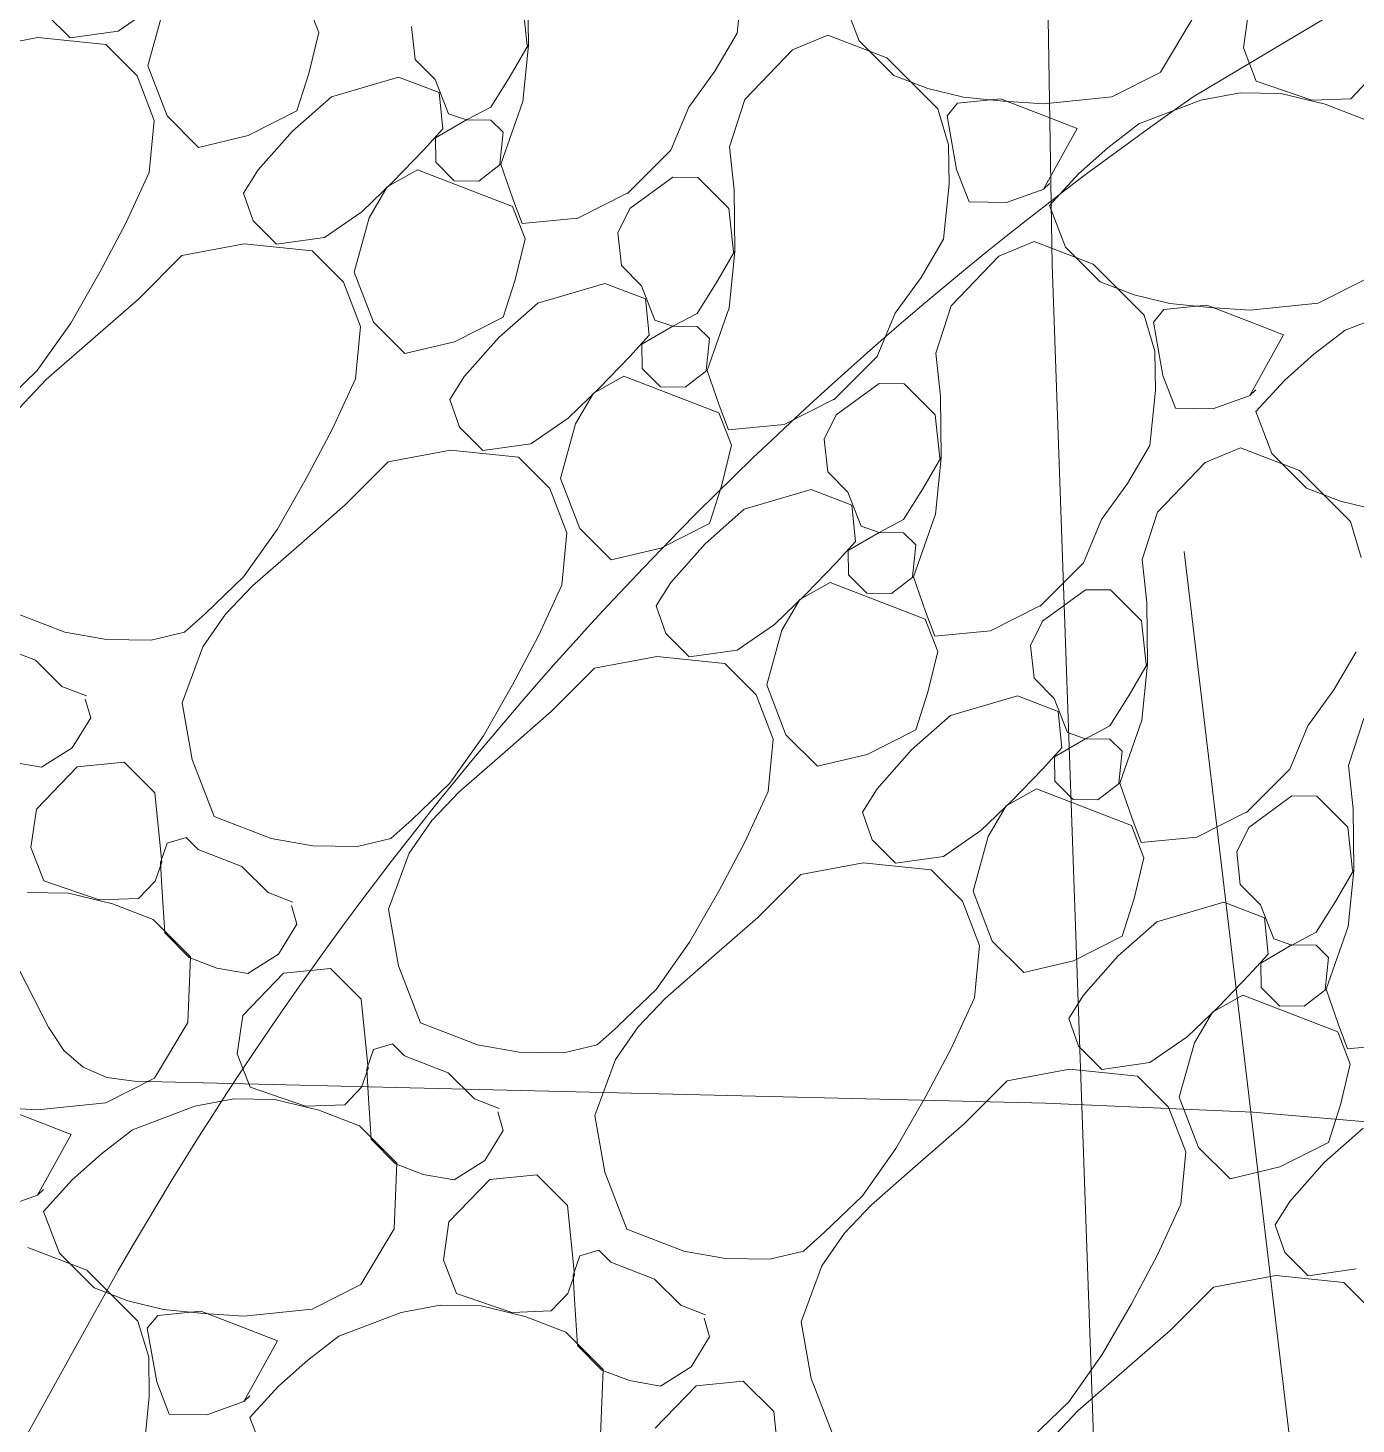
# Model space of a CAD drawing. Header units: feet. Extents: x 47819 to 50150, y 49272 to 50730.
# Drawn here: x 49409.6 to 49416.91, y 50492.41 to 50500.09 of the extents above; entities that cross this region are included whole.
import ezdxf

# ---------------------------------------------------------------- set-up
doc = ezdxf.new("R2010")
doc.units = ezdxf.units.FT
doc.header["$MEASUREMENT"] = 0
doc.linetypes.add('DGN Style 3', pattern=[19.099317, 13.64237, -5.456948])
doc.linetypes.add('R W Line', pattern=[250, 200, -10, 10, -10, 10, -10])
for name, color, linetype, lineweight in [('Level 17', 1, 'Continuous', 0), ('Level 22', 1, 'Continuous', 0), ('Level 30', 1, 'Continuous', 0), ('Level 4', 1, 'Continuous', 0)]:
    doc.layers.add(name, color=color, linetype=linetype, lineweight=lineweight)
doc.linetypes.add('Fence', pattern='A,20,-3,[38,dgnlstyle-lstyle.shx,S=0.024,R=0,X=0,Y=0],-3', length=26)

msp = doc.modelspace()

# ---------------------------------------------------------------- hatches: boundary and pattern name
at = {"layer": 'Level 30', "linetype": 'Continuous', "lineweight": 0}
msp.add_hatch(color=5, dxfattribs=at).paths.add_polyline_path([(49417.7169, 50518.3238, 0.448698), (49406.7542, 50499.248, 0.448688), (49388.7589, 50514.4618), (49392.7279, 50515.5248), (49396.1389, 50515.8598), (49402.0649, 50516.0278), (49403.7429, 50515.8598), (49410.3959, 50516.4758), (49414.6449, 50517.3148)])

# ---------------------------------------------------------------- linework, layer by layer
at = {"layer": 'Level 17', "color": 7, "linetype": 'Fence', "lineweight": 0}
msp.add_line((49415.2379, 50498.7878), (49413.1397, 50625.2145), dxfattribs=at)
at = {"layer": 'Level 17', "color": 7, "linetype": 'Fence', "lineweight": 0, "flags": 128}
for points in [[(49404.3808, 50488.5479), (49415.6099, 50488.2308), (49415.2379, 50498.7878)], [(49415.9627, 50497.208), (49416.9379, 50489.012), (49460.4434, 50490.3432), (49507.3709, 50490.4698), (49561.6432, 50490.702), (49612.2109, 50491.0158), (49664.4279, 50491.1698), (49698.7529, 50491.3828), (49767.5499, 50491.8008), (49817.2989, 50491.9978), (49879.5366, 50492.3665)]]:
    msp.add_lwpolyline(points, dxfattribs=at)
at = {"layer": 'Level 22', "color": 35, "linetype": 'DGN Style 3', "lineweight": 0, "flags": 128}
msp.add_lwpolyline([(49380.1569, 50505.3998), (49380.6035, 50504.0453), (49380.7174, 50503.6282), (49380.7857, 50503.2063), (49380.8084, 50502.7794), (49380.7855, 50502.3477), (49379.9462, 50494.3681), (49379.5739, 50492.8687), (49378.8168, 50491.7901), (49377.6749, 50491.1323), (49376.1482, 50490.8955), (49368.1584, 50490.7726), (49367.8955, 50490.7519), (49367.6421, 50490.6978), (49367.3981, 50490.6105), (49367.1635, 50490.4899), (49366.4128, 50490.0415), (49366.2621, 50489.9363), (49366.1316, 50489.8127), (49366.0214, 50489.6707), (49365.9314, 50489.5104), (49364.3991, 50486.2585), (49364.3364, 50486.0927), (49364.3033, 50485.9237), (49364.2997, 50485.7514), (49364.3256, 50485.5761), (49364.4583, 50484.9979), (49364.4917, 50484.8761), (49364.5351, 50484.7585), (49364.5885, 50484.645), (49364.6518, 50484.5357), (49365.3574, 50483.4276), (49365.5222, 50483.2062), (49365.7139, 50483.0167), (49365.9327, 50482.8592), (49366.1785, 50482.7337), (49368.0704, 50481.935), (49368.4801, 50481.7822), (49368.8982, 50481.666), (49369.3249, 50481.5864), (49369.76, 50481.5435), (49375.5496, 50481.2194), (49376.7898, 50481.1721), (49378.0294, 50481.1694), (49379.2683, 50481.2111), (49380.5064, 50481.2973), (49398.8144, 50482.901), (49399.0408, 50482.931), (49399.2617, 50482.9809), (49399.4772, 50483.0508), (49399.6872, 50483.1405), (49400.3644, 50483.4661), (49400.5079, 50483.5156), (49400.6481, 50483.5247), (49400.785, 50483.4933), (49400.9187, 50483.4214), (49403.1608, 50481.8568), (49403.5744, 50481.6094), (49404.0102, 50481.4291), (49404.468, 50481.3159), (49404.9478, 50481.2698), (49406.5513, 50481.229), (49406.8949, 50481.221), (49407.2385, 50481.2147), (49407.5822, 50481.2099), (49407.9259, 50481.2067), (49411.5349, 50481.1818), (49412.3082, 50481.1761), (49413.0816, 50481.1695), (49413.8549, 50481.162), (49414.6282, 50481.1537), (49419.3723, 50481.1002), (49419.7602, 50481.1256), (49420.1289, 50481.2108), (49420.4784, 50481.3558), (49420.8088, 50481.5606), (49421.9783, 50482.4162), (49422.1452, 50482.5302), (49422.3185, 50482.6326), (49422.498, 50482.7235), (49422.684, 50482.8028), (49423.3017, 50483.0429), (49423.4035, 50483.077), (49423.4441, 50483.0766), (49423.4236, 50483.0415), (49423.3419, 50482.9718), (49422.8797, 50482.6135), (49422.792, 50482.5307), (49422.7271, 50482.4358), (49422.685, 50482.3288), (49422.6655, 50482.2098), (49422.6339, 50481.7172), (49422.641, 50481.627), (49422.6759, 50481.5673), (49422.7387, 50481.5383), (49422.8292, 50481.5398), (49430.7651, 50482.8198), (49431.0015, 50482.8621), (49431.236, 50482.9123), (49431.4687, 50482.9705), (49431.6996, 50483.0367), (49432.4506, 50483.2659), (49432.6095, 50483.3196), (49432.7643, 50483.3826), (49432.915, 50483.455), (49433.0615, 50483.5366), (49438.8674, 50487.0023), (49439.214, 50487.2013), (49439.5668, 50487.3883), (49439.9257, 50487.5632), (49440.2908, 50487.7261), (49441.4933, 50488.2383), (49441.7337, 50488.3027), (49441.9396, 50488.2763), (49442.1109, 50488.1591), (49442.2476, 50487.9511), (49442.8232, 50486.7305), (49442.9652, 50486.5135), (49443.1448, 50486.3855), (49443.3618, 50486.3465), (49443.6164, 50486.3966), (49446.9442, 50487.5491), (49447.3793, 50487.6688), (49447.8182, 50487.7281), (49448.2612, 50487.7269), (49448.7082, 50487.6652), (49450.1747, 50487.3652), (49450.4327, 50487.3452), (49450.5783, 50487.414), (49450.6113, 50487.5716), (49450.5319, 50487.8179), (49449.8496, 50489.2801), (49449.6786, 50489.5575), (49449.4579, 50489.7629), (49449.1875, 50489.8963), (49448.8675, 50489.9579), (49446.0544, 50490.1663), (49445.5975, 50490.2322), (49445.4326, 50490.3408), (49445.5596, 50490.4921), (49445.9785, 50490.6859), (49451.4648, 50492.7757), (49452.5947, 50493.2879), (49453.6333, 50493.9287), (49454.5805, 50494.6981), (49455.4364, 50495.5962), (49461.7787, 50503.1299), (49462.3798, 50504.0962), (49462.4998, 50504.9955), (49462.1387, 50505.8278), (49461.2964, 50506.5931), (49457.7591, 50508.9836), (49457.0782, 50509.5447), (49456.5514, 50510.2038), (49456.1787, 50510.9608), (49455.9602, 50511.8157), (49455.406, 50515.3564), (49455.3693, 50516.0888), (49455.4969, 50516.7685), (49455.7887, 50517.3954), (49456.2447, 50517.9697), (49463.1667, 50525.0171), (49463.4008, 50525.2614), (49463.6285, 50525.5114), (49463.8498, 50525.7669), (49464.0649, 50526.0281), (49464.757, 50526.8905), (49464.8796, 50527.081), (49464.951, 50527.2827), (49464.971, 50527.4958), (49464.9397, 50527.7201), (49464.0661, 50531.2469), (49463.9945, 50531.9392), (49464.1543, 50532.5046), (49464.5453, 50532.9432), (49465.1676, 50533.2548), (49470.2994, 50534.9806), (49471.3466, 50535.4217), (49472.289, 50536.0053), (49473.1265, 50536.7314), (49473.8592, 50537.5999), (49478.8335, 50544.4724), (49479.9497, 50545.895), (49481.1667, 50547.2172), (49482.4844, 50548.439), (49483.9027, 50549.5606), (49496.2914, 50558.5978), (49496.3555, 50558.6451), (49496.4191, 50558.6931), (49496.4822, 50558.7417), (49496.5448, 50558.791), (49496.7673, 50558.9682), (49496.802, 50558.9948), (49496.8376, 50559.02), (49496.8742, 50559.0438), (49496.9117, 50559.0662), (49497.0358, 50559.1372), (49497.0624, 50559.1524), (49497.0891, 50559.1674), (49497.1158, 50559.1823), (49497.1426, 50559.1971), (49511.7177, 50567.2069), (49512.4668, 50567.5638), (49513.2417, 50567.8253), (49514.0426, 50567.9915), (49514.8693, 50568.0623), (49517.6123, 50568.1379), (49518.2, 50568.1548), (49518.7877, 50568.1734), (49519.3754, 50568.1934), (49519.963, 50568.2151), (49537.8549, 50568.8971), (49539.6742, 50569.2287), (49540.9399, 50570.064), (49541.6521, 50571.4029), (49541.8107, 50573.2454), (49541.4247, 50580.0866), (49541.1691, 50581.3801), (49540.5677, 50582.3286), (49539.6206, 50582.9322), (49538.3277, 50583.1908), (49509.4817, 50584.886), (49508.2652, 50584.8047), (49507.2377, 50584.4065), (49506.3992, 50583.6916), (49505.7497, 50582.6598), (49503.9366, 50578.772), (49503.491, 50578.0882), (49502.9311, 50577.7028), (49502.257, 50577.616), (49501.4687, 50577.8276), (49496.1167, 50580.1124), (49494.9684, 50580.4832), (49493.817, 50580.6167), (49492.6626, 50580.5126), (49491.5051, 50580.1712), (49485.0243, 50577.5978), (49485.0003, 50577.5883), (49484.9764, 50577.579), (49484.9524, 50577.5697), (49484.9284, 50577.5604), (49484.8499, 50577.5305), (49484.834, 50577.5229), (49484.8201, 50577.513), (49484.808, 50577.5009), (49484.7979, 50577.4866), (49483.6683, 50575.5681), (49483.4776, 50575.1527), (49483.3897, 50574.7285), (49483.4046, 50574.2955), (49483.5222, 50573.8537), (49487.7705, 50562.6429), (49488.2091, 50560.6743), (49487.8909, 50559.0808), (49486.8157, 50557.8624), (49484.9837, 50557.019), (49477.7629, 50554.8765), (49476.2771, 50554.3221), (49474.9144, 50553.5771), (49473.6749, 50552.6415), (49472.5584, 50551.5153), (49467.1683, 50545.2739), (49466.3234, 50544.2376), (49465.5412, 50543.1585), (49464.8219, 50542.0365), (49464.1655, 50540.8716), (49461.3742, 50535.5737), (49461.3118, 50535.4544), (49461.2501, 50535.3348), (49461.1891, 50535.2148), (49461.1287, 50535.0945), (49460.9327, 50534.7009), (49460.89, 50534.6169), (49460.8462, 50534.5335), (49460.8012, 50534.4508), (49460.7549, 50534.3688), (49454.5106, 50523.481), (49454.2466, 50522.9975), (49454.0036, 50522.5043), (49453.7815, 50522.0014), (49453.5804, 50521.4886), (49452.9574, 50519.7976), (49452.8303, 50519.4334), (49452.7158, 50519.0655), (49452.614, 50518.6939), (49452.5248, 50518.3186), (49450.9236, 50511.0276), (49450.8721, 50510.8018), (49450.8169, 50510.5769), (49450.7581, 50510.353), (49450.6956, 50510.13), (49450.4856, 50509.4029), (49450.4359, 50509.2492), (49450.3769, 50509.0994), (49450.3085, 50508.9537), (49450.2308, 50508.812), (49446.5527, 50502.5739), (49446.4554, 50502.4338), (49446.3404, 50502.3136), (49446.2077, 50502.2132), (49446.0573, 50502.1327), (49445.537, 50501.9023), (49445.4278, 50501.8492), (49445.3232, 50501.7889), (49445.2232, 50501.7212), (49445.1277, 50501.6462), (49444.5181, 50501.1318), (49444.3885, 50501.0204), (49444.2611, 50500.9067), (49444.1357, 50500.7907), (49444.0124, 50500.6724), (49440.6562, 50497.3925), (49439.9237, 50496.7057), (49439.1647, 50496.0511), (49438.379, 50495.4287), (49437.5668, 50494.8384), (49432.9493, 50491.6265), (49432.9218, 50491.6075), (49432.8942, 50491.5888), (49432.8665, 50491.5702), (49432.8386, 50491.5519), (49432.7474, 50491.4922), (49432.7274, 50491.4808), (49432.7064, 50491.472), (49432.6846, 50491.4659), (49432.6618, 50491.4625), (49432.1277, 50491.415), (49432.0134, 50491.4087), (49431.8995, 50491.4104), (49431.7861, 50491.4199), (49431.673, 50491.4373), (49419.7362, 50493.6942), (49418.6097, 50493.8835), (49417.4782, 50494.0266), (49416.3419, 50494.1235), (49415.2007, 50494.174), (49410.1888, 50494.2941), (49410.0374, 50494.3156), (49409.9081, 50494.3724), (49409.801, 50494.4644), (49409.7161, 50494.5916), (49409.475, 50495.0649), (49409.4243, 50495.1668), (49409.3758, 50495.2697), (49409.3295, 50495.3735), (49409.2852, 50495.4783), (49407.6348, 50499.5015), (49407.2445, 50500.3397), (49406.781, 50501.1301), (49406.2443, 50501.8728), (49405.6344, 50502.5677), (49404.1154, 50504.1442)], dxfattribs=at)
at = {"layer": 'Level 30', "color": 1, "linetype": 'Continuous', "lineweight": 0}
for p, q in [((49427.9706, 50506.8443), (49416.0129, 50499.7101)), ((49413.5352, 50500.3645), (49413.5053, 50500.0611)), ((49412.3569, 50499.9932), (49412.3527, 50500.3328)), ((49410.3049, 50500.2126), (49410.0997, 50500.0713)), ((49411.1343, 50500.2412), (49411.203, 50500.0632)), ((49412.3246, 50500.2312), (49412.3492, 50499.9926)), ((49414.1765, 50500.0184), (49414.088, 50500.248)), ((49416.2895, 50499.9801), (49416.3193, 50500.1908)), ((49409.8354, 50500.0339), (49409.7072, 50500.1621)), ((49410.2624, 50499.8805), (49410.346, 50500.1802)), ((49416.0176, 50500.1519), (49415.8339, 50499.8453)), ((49409.3158, 50499.9714), (49409.6586, 50500.0358)), ((49409.6586, 50500.0358), (49410.032, 50499.9972)), ((49410.0997, 50500.0713), (49409.8354, 50500.0339)), ((49411.203, 50500.0632), (49411.1495, 50499.8387)), ((49411.7329, 50499.9162), (49411.7142, 50500.0966)), ((49413.5053, 50500.0611), (49413.3814, 50499.8519)), ((49413.8089, 50499.9684), (49414.0032, 50500.0496)), ((49414.0032, 50500.0496), (49414.3279, 50499.9244)), ((49410.032, 50499.9972), (49410.2038, 50499.8255)), ((49412.3555, 50499.9934), (49412.2566, 50499.8236)), ((49412.3265, 50499.6848), (49412.3569, 50499.9932)), ((49413.5468, 50499.6953), (49413.8089, 50499.9684)), ((49414.3674, 50499.8276), (49414.1765, 50500.0184)), ((49416.3604, 50499.7963), (49416.2895, 50499.9801)), ((49410.3687, 50499.605), (49410.2624, 50499.8805)), ((49411.8443, 50499.8048), (49411.7329, 50499.9162)), ((49414.3279, 50499.9244), (49414.6084, 50499.6439)), ((49410.2038, 50499.8255), (49410.2983, 50499.5806)), ((49411.1495, 50499.8387), (49411.0831, 50499.6326)), ((49411.2736, 50499.7106), (49411.6428, 50499.8188)), ((49411.6428, 50499.8188), (49411.8653, 50499.733)), ((49411.9166, 50499.6172), (49411.8443, 50499.8048)), ((49412.2566, 50499.8236), (49412.1505, 50499.6539)), ((49413.3814, 50499.8519), (49413.2393, 50499.654)), ((49414.5534, 50499.7558), (49414.3674, 50499.8276)), ((49415.8345, 50499.8449), (49415.5664, 50499.7093)), ((49411.8653, 50499.733), (49411.8859, 50499.5334)), ((49414.7492, 50499.7083), (49414.5534, 50499.7558)), ((49416.0557, 50499.6912), (49416.2713, 50499.7317)), ((49416.2713, 50499.7317), (49416.4956, 50499.7289)), ((49416.6654, 50499.6912), (49416.3604, 50499.7963)), ((49416.4956, 50499.7289), (49416.7388, 50499.67)), ((49416.9729, 50499.7954), (49416.8809, 50499.6999)), ((49411.0596, 50499.5215), (49411.2736, 50499.7106)), ((49412.1505, 50499.6539), (49412.0163, 50499.5829)), ((49412.2047, 50499.3397), (49412.3265, 50499.6848)), ((49413.2393, 50499.654), (49413.1397, 50499.4159)), ((49413.4631, 50499.4353), (49413.5468, 50499.6953)), ((49414.6084, 50499.6439), (49414.6674, 50499.4452)), ((49414.6592, 50499.6055), (49414.7172, 50499.6752)), ((49414.7172, 50499.6752), (49414.9536, 50499.6986)), ((49414.9702, 50499.6855), (49414.7492, 50499.7083)), ((49414.9536, 50499.6986), (49415.1919, 50499.6067)), ((49415.1913, 50499.6722), (49414.9702, 50499.6855)), ((49415.5664, 50499.7093), (49415.1913, 50499.6722)), ((49415.7143, 50499.5621), (49416.0557, 50499.6912)), ((49416.8809, 50499.6999), (49416.6654, 50499.6912)), ((49416.7388, 50499.67), (49416.9619, 50499.5839)), ((49410.2983, 50499.5806), (49410.2699, 50499.2933)), ((49410.5416, 50499.4321), (49410.3687, 50499.605)), ((49411.0827, 50499.6328), (49410.8147, 50499.4971)), ((49411.8454, 50499.4843), (49412.0159, 50499.5836)), ((49412.0163, 50499.5829), (49411.9166, 50499.6172)), ((49412.0159, 50499.5836), (49412.1505, 50499.5819)), ((49412.1505, 50499.5819), (49412.2171, 50499.5153)), ((49414.7118, 50499.311), (49414.6592, 50499.6055)), ((49415.1919, 50499.6067), (49415.3756, 50499.5358)), ((49410.8147, 50499.4971), (49410.5416, 50499.4321)), ((49410.8705, 50499.3076), (49411.0596, 50499.5215)), ((49411.8859, 50499.5334), (49411.7795, 50499.4169)), ((49412.2171, 50499.5153), (49412.1998, 50499.3396)), ((49415.3756, 50499.5358), (49415.1905, 50499.2017)), ((49415.5428, 50499.4296), (49415.7143, 50499.5621)), ((49411.7795, 50499.4169), (49411.6129, 50499.244)), ((49411.8471, 50499.3506), (49411.8454, 50499.4843)), ((49413.1397, 50499.4159), (49412.902, 50499.1782)), ((49413.4876, 50499.1979), (49413.4631, 50499.4353)), ((49414.6674, 50499.4452), (49414.6701, 50499.2296)), ((49415.3822, 50499.286), (49415.5428, 50499.4296)), ((49411.9489, 50499.2487), (49411.8471, 50499.3506)), ((49412.2035, 50499.3393), (49412.0835, 50499.247)), ((49412.2703, 50499.1493), (49412.2047, 50499.3397)), ((49410.2699, 50499.2933), (49410.1415, 50499.0146)), ((49410.7898, 50499.1792), (49410.8705, 50499.3076)), ((49411.5797, 50499.2147), (49411.7473, 50499.3076)), ((49411.7473, 50499.3076), (49412.0838, 50499.1779)), ((49412.9146, 50499.0951), (49413.1511, 50499.2685)), ((49413.1511, 50499.2685), (49413.2889, 50499.2668)), ((49413.2889, 50499.2668), (49413.4595, 50499.0963)), ((49414.7809, 50499.1318), (49414.7118, 50499.311)), ((49415.2229, 50499.1131), (49415.3822, 50499.286)), ((49411.6129, 50499.244), (49411.4397, 50499.0778)), ((49411.4809, 50499.0453), (49411.5797, 50499.2147)), ((49412.0835, 50499.247), (49411.9489, 50499.2487)), ((49413.4918, 50498.8583), (49413.4876, 50499.1979)), ((49414.6701, 50499.2296), (49414.6402, 50498.9262)), ((49415.191, 50499.2014), (49414.9865, 50499.1293)), ((49415.1905, 50499.2017), (49415.223, 50499.2331)), ((49410.8421, 50499.0272), (49410.7898, 50499.1792)), ((49412.0838, 50499.1779), (49412.2692, 50499.1063)), ((49412.2692, 50499.1063), (49412.3379, 50498.9283)), ((49412.3231, 50499.0124), (49412.2703, 50499.1493)), ((49412.9, 50499.1802), (49412.6277, 50499.0424)), ((49414.9865, 50499.1293), (49414.7809, 50499.1318)), ((49415.3114, 50498.8835), (49415.2229, 50499.1131)), ((49411.4398, 50499.0777), (49411.2346, 50498.9364)), ((49411.3973, 50498.7456), (49411.4809, 50499.0453)), ((49412.6277, 50499.0424), (49412.3231, 50499.0124)), ((49412.8491, 50498.9617), (49412.9146, 50499.0951)), ((49413.4595, 50499.0963), (49413.4841, 50498.8577)), ((49410.1415, 50499.0146), (49409.9985, 50498.7447)), ((49410.9703, 50498.899), (49410.8421, 50499.0272)), ((49412.8678, 50498.7813), (49412.8491, 50498.9617)), ((49410.4507, 50498.8365), (49410.7935, 50498.9009)), ((49410.7935, 50498.9009), (49411.167, 50498.8623)), ((49411.2346, 50498.9364), (49410.9703, 50498.899)), ((49412.3379, 50498.9283), (49412.2844, 50498.7038)), ((49414.6402, 50498.9262), (49414.5163, 50498.717)), ((49414.9438, 50498.8335), (49415.1381, 50498.9147)), ((49415.1381, 50498.9147), (49415.4628, 50498.7895)), ((49415.5023, 50498.6927), (49415.3114, 50498.8835)), ((49410.2137, 50498.5995), (49410.4507, 50498.8365)), ((49411.167, 50498.8623), (49411.3387, 50498.6906)), ((49413.4904, 50498.8585), (49413.3915, 50498.6887)), ((49413.4614, 50498.5499), (49413.4918, 50498.8583)), ((49414.6818, 50498.5604), (49414.9438, 50498.8335)), ((49409.9985, 50498.7447), (49409.8388, 50498.4647)), ((49411.5036, 50498.4701), (49411.3973, 50498.7456)), ((49412.9792, 50498.6699), (49412.8678, 50498.7813)), ((49415.4628, 50498.7895), (49415.7433, 50498.509)), ((49411.3387, 50498.6906), (49411.4332, 50498.4457)), ((49412.2844, 50498.7038), (49412.218, 50498.4977)), ((49412.4085, 50498.5757), (49412.7777, 50498.6839)), ((49412.7777, 50498.6839), (49413.0002, 50498.5981)), ((49413.0515, 50498.4823), (49412.9792, 50498.6699)), ((49413.3915, 50498.6887), (49413.2854, 50498.519)), ((49414.5163, 50498.717), (49414.3742, 50498.5191)), ((49415.6883, 50498.6209), (49415.5023, 50498.6927)), ((49416.9694, 50498.71), (49416.7013, 50498.5744)), ((49409.9588, 50498.3772), (49410.2137, 50498.5995)), ((49412.1945, 50498.3866), (49412.4085, 50498.5757)), ((49413.0002, 50498.5981), (49413.0208, 50498.3985)), ((49415.8841, 50498.5734), (49415.6883, 50498.6209)), ((49416.1051, 50498.5506), (49415.8841, 50498.5734)), ((49416.7013, 50498.5744), (49416.3262, 50498.5373)), ((49412.2176, 50498.4979), (49411.9496, 50498.3622)), ((49413.2854, 50498.519), (49413.1512, 50498.448)), ((49413.3396, 50498.2048), (49413.4614, 50498.5499)), ((49414.3742, 50498.5191), (49414.2746, 50498.281)), ((49414.598, 50498.3004), (49414.6818, 50498.5604)), ((49415.7433, 50498.509), (49415.8023, 50498.3103)), ((49415.7941, 50498.4706), (49415.8521, 50498.5403)), ((49415.8521, 50498.5403), (49416.0886, 50498.5637)), ((49416.0886, 50498.5637), (49416.3268, 50498.4718)), ((49416.3262, 50498.5373), (49416.1051, 50498.5506)), ((49416.8492, 50498.4272), (49417.1906, 50498.5563)), ((49409.8388, 50498.4647), (49409.6544, 50498.2044)), ((49411.4332, 50498.4457), (49411.4048, 50498.1584)), ((49411.6765, 50498.2972), (49411.5036, 50498.4701)), ((49412.9803, 50498.3493), (49413.1508, 50498.4487)), ((49413.1512, 50498.448), (49413.0515, 50498.4823)), ((49413.1508, 50498.4487), (49413.2854, 50498.447)), ((49413.2854, 50498.447), (49413.352, 50498.3804)), ((49415.8467, 50498.1761), (49415.7941, 50498.4706)), ((49416.3268, 50498.4718), (49416.5105, 50498.4009)), ((49416.6777, 50498.2947), (49416.8492, 50498.4272)), ((49409.7039, 50498.1549), (49409.9588, 50498.3772)), ((49411.9496, 50498.3622), (49411.6765, 50498.2972)), ((49412.0054, 50498.1727), (49412.1945, 50498.3866)), ((49413.0208, 50498.3985), (49412.9144, 50498.282)), ((49412.982, 50498.2157), (49412.9803, 50498.3493)), ((49413.352, 50498.3804), (49413.3347, 50498.2047)), ((49416.5105, 50498.4009), (49416.3254, 50498.0668)), ((49412.9144, 50498.282), (49412.7478, 50498.1091)), ((49414.2746, 50498.281), (49414.0369, 50498.0433)), ((49414.6225, 50498.063), (49414.598, 50498.3004)), ((49415.8023, 50498.3103), (49415.805, 50498.0947)), ((49416.5171, 50498.1511), (49416.6777, 50498.2947)), ((49409.6544, 50498.2044), (49409.4455, 50498.0031)), ((49413.0839, 50498.1138), (49412.982, 50498.2157)), ((49413.3384, 50498.2044), (49413.2185, 50498.1121)), ((49413.4052, 50498.0144), (49413.3396, 50498.2048)), ((49409.5561, 50497.9982), (49409.7039, 50498.1549)), ((49411.4048, 50498.1584), (49411.2764, 50497.8797)), ((49411.9247, 50498.0443), (49412.0054, 50498.1727)), ((49412.7478, 50498.1091), (49412.5746, 50497.9429)), ((49412.7146, 50498.0798), (49412.8823, 50498.1727)), ((49412.8823, 50498.1727), (49413.2187, 50498.043)), ((49413.2185, 50498.1121), (49413.0839, 50498.1138)), ((49414.0495, 50497.9602), (49414.286, 50498.1336)), ((49414.286, 50498.1336), (49414.4238, 50498.1319)), ((49414.4238, 50498.1319), (49414.5944, 50497.9613)), ((49415.9158, 50497.9969), (49415.8467, 50498.1761)), ((49416.3578, 50497.9782), (49416.5171, 50498.1511)), ((49411.977, 50497.8923), (49411.9247, 50498.0443)), ((49412.6158, 50497.9103), (49412.7146, 50498.0798)), ((49413.2187, 50498.043), (49413.4041, 50497.9714)), ((49414.0349, 50498.0453), (49413.7626, 50497.9075)), ((49414.6267, 50497.7234), (49414.6225, 50498.063)), ((49415.805, 50498.0947), (49415.7751, 50497.7913)), ((49416.3259, 50498.0665), (49416.1214, 50497.9944)), ((49416.3254, 50498.0668), (49416.3579, 50498.0982)), ((49413.4041, 50497.9714), (49413.4728, 50497.7934)), ((49413.458, 50497.8775), (49413.4052, 50498.0144)), ((49413.9841, 50497.8268), (49414.0495, 50497.9602)), ((49414.5944, 50497.9613), (49414.6191, 50497.7228)), ((49416.1214, 50497.9944), (49415.9158, 50497.9969)), ((49416.4464, 50497.7486), (49416.3578, 50497.9782)), ((49411.2764, 50497.8797), (49411.1334, 50497.6098)), ((49412.1052, 50497.7641), (49411.977, 50497.8923)), ((49412.5747, 50497.9428), (49412.3695, 50497.8015)), ((49412.5322, 50497.6107), (49412.6158, 50497.9103)), ((49413.7626, 50497.9075), (49413.458, 50497.8775)), ((49412.3695, 50497.8015), (49412.1052, 50497.7641)), ((49414.0027, 50497.6464), (49413.9841, 50497.8268)), ((49411.5856, 50497.7016), (49411.9284, 50497.766)), ((49411.9284, 50497.766), (49412.3019, 50497.7274)), ((49412.3019, 50497.7274), (49412.4736, 50497.5557)), ((49413.4728, 50497.7934), (49413.4193, 50497.5689)), ((49414.6253, 50497.7236), (49414.5264, 50497.5538)), ((49415.7751, 50497.7913), (49415.6512, 50497.5821)), ((49416.0787, 50497.6986), (49416.273, 50497.7798)), ((49416.273, 50497.7798), (49416.5977, 50497.6546)), ((49416.6372, 50497.5578), (49416.4464, 50497.7486)), ((49411.3486, 50497.4646), (49411.5856, 50497.7016)), ((49414.5963, 50497.415), (49414.6267, 50497.7234)), ((49415.8167, 50497.4255), (49416.0787, 50497.6986)), ((49416.5977, 50497.6546), (49416.8782, 50497.3741)), ((49411.1334, 50497.6098), (49410.9737, 50497.3298)), ((49412.6385, 50497.3352), (49412.5322, 50497.6107)), ((49414.1141, 50497.535), (49414.0027, 50497.6464)), ((49415.6512, 50497.5821), (49415.5091, 50497.3842)), ((49412.4736, 50497.5557), (49412.5681, 50497.3108)), ((49413.4193, 50497.5689), (49413.3529, 50497.3628)), ((49413.5434, 50497.4408), (49413.9126, 50497.549)), ((49413.9126, 50497.549), (49414.1351, 50497.4632)), ((49414.1864, 50497.3474), (49414.1141, 50497.535)), ((49414.5264, 50497.5538), (49414.4203, 50497.3841)), ((49416.8232, 50497.486), (49416.6372, 50497.5578)), ((49411.0937, 50497.2423), (49411.3486, 50497.4646)), ((49413.3294, 50497.2517), (49413.5434, 50497.4408)), ((49414.1351, 50497.4632), (49414.1557, 50497.2636)), ((49415.7329, 50497.1655), (49415.8167, 50497.4255)), ((49417.019, 50497.4385), (49416.8232, 50497.486)), ((49413.3525, 50497.3629), (49413.0845, 50497.2273)), ((49414.2861, 50497.3131), (49414.1864, 50497.3474)), ((49414.4203, 50497.3841), (49414.2861, 50497.3131)), ((49414.4745, 50497.0699), (49414.5963, 50497.415)), ((49415.5091, 50497.3842), (49415.4095, 50497.1461)), ((49416.8782, 50497.3741), (49416.9372, 50497.1754)), ((49410.9737, 50497.3298), (49410.7893, 50497.0695)), ((49412.5681, 50497.3108), (49412.5397, 50497.0235)), ((49412.8114, 50497.1623), (49412.6385, 50497.3352)), ((49414.1557, 50497.2636), (49414.0493, 50497.1471)), ((49414.1152, 50497.2144), (49414.2857, 50497.3138)), ((49414.2857, 50497.3138), (49414.4203, 50497.3121)), ((49414.4203, 50497.3121), (49414.4869, 50497.2455)), ((49410.8388, 50497.02), (49411.0937, 50497.2423)), ((49413.0845, 50497.2273), (49412.8114, 50497.1623)), ((49413.1403, 50497.0377), (49413.3294, 50497.2517)), ((49414.1169, 50497.0808), (49414.1152, 50497.2144)), ((49414.4869, 50497.2455), (49414.4696, 50497.0698)), ((49414.0493, 50497.1471), (49413.8827, 50496.9742)), ((49415.4095, 50497.1461), (49415.1718, 50496.9084)), ((49415.7574, 50496.9281), (49415.7329, 50497.1655)), ((49410.7893, 50497.0695), (49410.5804, 50496.8682)), ((49413.0596, 50496.9094), (49413.1403, 50497.0377)), ((49413.8495, 50496.9449), (49414.0172, 50497.0378)), ((49414.0172, 50497.0378), (49414.3536, 50496.9081)), ((49414.2188, 50496.9789), (49414.1169, 50497.0808)), ((49414.4733, 50497.0695), (49414.3534, 50496.9772)), ((49414.5401, 50496.8795), (49414.4745, 50497.0699)), ((49410.691, 50496.8633), (49410.8388, 50497.02)), ((49412.5397, 50497.0235), (49412.4113, 50496.7448)), ((49413.8827, 50496.9742), (49413.7096, 50496.8079)), ((49414.3534, 50496.9772), (49414.2188, 50496.9789)), ((49415.1844, 50496.8253), (49415.4209, 50496.9987)), ((49415.4209, 50496.9987), (49415.5588, 50496.997)), ((49415.5588, 50496.997), (49415.7293, 50496.8264)), ((49409.8063, 50496.7649), (49409.4938, 50496.8854)), ((49413.1119, 50496.7574), (49413.0596, 50496.9094)), ((49413.7507, 50496.7754), (49413.8495, 50496.9449)), ((49414.3536, 50496.9081), (49414.539, 50496.8365)), ((49414.5929, 50496.7426), (49414.5401, 50496.8795)), ((49415.1698, 50496.9104), (49414.8975, 50496.7726)), ((49415.7616, 50496.5885), (49415.7574, 50496.9281)), ((49410.5807, 50496.868), (49410.4642, 50496.7644)), ((49410.5656, 50496.6845), (49410.691, 50496.8633)), ((49413.7096, 50496.8079), (49413.5045, 50496.6666)), ((49414.539, 50496.8365), (49414.6077, 50496.6585)), ((49415.119, 50496.6919), (49415.1844, 50496.8253)), ((49415.7293, 50496.8264), (49415.754, 50496.5879)), ((49410.0364, 50496.7237), (49409.8063, 50496.7649)), ((49410.4642, 50496.7644), (49410.2807, 50496.7207)), ((49412.4113, 50496.7448), (49412.2683, 50496.4749)), ((49413.2401, 50496.6292), (49413.1119, 50496.7574)), ((49413.6672, 50496.4758), (49413.7507, 50496.7754)), ((49414.8975, 50496.7726), (49414.5929, 50496.7426)), ((49409.405, 50496.7034), (49409.6461, 50496.6105)), ((49410.2807, 50496.7207), (49410.0364, 50496.7237)), ((49410.4519, 50496.3759), (49410.5656, 50496.6845)), ((49413.5045, 50496.6666), (49413.2401, 50496.6292)), ((49414.6077, 50496.6585), (49414.5542, 50496.434)), ((49415.1376, 50496.5115), (49415.119, 50496.6919)), ((49416.91, 50496.6564), (49416.7862, 50496.4472)), ((49409.6461, 50496.6105), (49409.7896, 50496.4669)), ((49412.7205, 50496.5667), (49413.0633, 50496.6311)), ((49413.0633, 50496.6311), (49413.4368, 50496.5925)), ((49413.4368, 50496.5925), (49413.6085, 50496.4208)), ((49415.7602, 50496.5887), (49415.6613, 50496.4189)), ((49415.7312, 50496.2801), (49415.7616, 50496.5885)), ((49412.4835, 50496.3297), (49412.7205, 50496.5667)), ((49415.249, 50496.4001), (49415.1376, 50496.5115)), ((49409.7896, 50496.4669), (49409.9264, 50496.4142)), ((49412.2683, 50496.4749), (49412.1086, 50496.1949)), ((49413.6085, 50496.4208), (49413.703, 50496.1759)), ((49413.7734, 50496.2003), (49413.6672, 50496.4758)), ((49414.5542, 50496.434), (49414.4878, 50496.2279)), ((49415.6613, 50496.4189), (49415.5552, 50496.2492)), ((49416.7862, 50496.4472), (49416.644, 50496.2493)), ((49409.9181, 50496.3963), (49409.9487, 50496.2934)), ((49410.5075, 50496.0647), (49410.4519, 50496.3759)), ((49414.6783, 50496.3059), (49415.0475, 50496.4141)), ((49415.0475, 50496.4141), (49415.27, 50496.3283)), ((49415.3213, 50496.2125), (49415.249, 50496.4001)), ((49409.9487, 50496.2934), (49409.8471, 50496.1278)), ((49412.2286, 50496.1074), (49412.4835, 50496.3297)), ((49414.4643, 50496.1168), (49414.6783, 50496.3059)), ((49415.27, 50496.3283), (49415.2906, 50496.1287)), ((49415.6094, 50495.935), (49415.7312, 50496.2801)), ((49416.8678, 50496.0306), (49416.9516, 50496.2906)), ((49412.1086, 50496.1949), (49411.9242, 50495.9346)), ((49413.9463, 50496.0274), (49413.7734, 50496.2003)), ((49414.4875, 50496.228), (49414.2194, 50496.0924)), ((49415.421, 50496.1781), (49415.3213, 50496.2125)), ((49415.5552, 50496.2492), (49415.421, 50496.1781)), ((49416.644, 50496.2493), (49416.5444, 50496.0112)), ((49409.8471, 50496.1278), (49409.6778, 50496.0214)), ((49413.703, 50496.1759), (49413.6746, 50495.8886)), ((49414.2752, 50495.9028), (49414.4643, 50496.1168)), ((49415.2906, 50496.1287), (49415.1842, 50496.0121)), ((49415.2501, 50496.0795), (49415.4206, 50496.1789)), ((49415.4206, 50496.1789), (49415.5552, 50496.1772)), ((49415.5552, 50496.1772), (49415.6218, 50496.1106)), ((49415.6218, 50496.1106), (49415.6045, 50495.9349)), ((49409.6778, 50496.0214), (49409.507, 50496.0519)), ((49409.8737, 50496.0235), (49410.1335, 50496.0492)), ((49410.1335, 50496.0492), (49410.3013, 50495.8814)), ((49410.6287, 50495.7505), (49410.5075, 50496.0647)), ((49411.9737, 50495.8851), (49412.2286, 50496.1074)), ((49414.2194, 50496.0924), (49413.9463, 50496.0274)), ((49415.2518, 50495.9459), (49415.2501, 50496.0795)), ((49409.6499, 50495.7912), (49409.8737, 50496.0235)), ((49415.1842, 50496.0121), (49415.0176, 50495.8393)), ((49416.5444, 50496.0112), (49416.3067, 50495.7735)), ((49416.8923, 50495.7931), (49416.8678, 50496.0306)), ((49410.3013, 50495.8814), (49410.3408, 50495.4988)), ((49411.9242, 50495.9346), (49411.7153, 50495.7333)), ((49411.8259, 50495.7284), (49411.9737, 50495.8851)), ((49413.6746, 50495.8886), (49413.5462, 50495.6099)), ((49414.1945, 50495.7745), (49414.2752, 50495.9028)), ((49414.9844, 50495.81), (49415.1521, 50495.9029)), ((49415.1521, 50495.9029), (49415.4885, 50495.7731)), ((49415.3537, 50495.844), (49415.2518, 50495.9459)), ((49415.6082, 50495.9346), (49415.4883, 50495.8423)), ((49415.675, 50495.7446), (49415.6094, 50495.935)), ((49415.0176, 50495.8393), (49414.8445, 50495.673)), ((49414.8856, 50495.6405), (49414.9844, 50495.81)), ((49415.4883, 50495.8423), (49415.3537, 50495.844)), ((49416.3193, 50495.6904), (49416.5558, 50495.8638)), ((49416.5558, 50495.8638), (49416.6937, 50495.8621)), ((49416.6937, 50495.8621), (49416.8642, 50495.6915)), ((49409.62, 50495.5805), (49409.6499, 50495.7912)), ((49410.9412, 50495.63), (49410.6287, 50495.7505)), ((49411.7156, 50495.7331), (49411.5991, 50495.6295)), ((49411.7005, 50495.5496), (49411.8259, 50495.7284)), ((49414.2468, 50495.6225), (49414.1945, 50495.7745)), ((49415.4885, 50495.7731), (49415.6739, 50495.7016)), ((49415.7278, 50495.6076), (49415.675, 50495.7446)), ((49416.3047, 50495.7755), (49416.0324, 50495.6377)), ((49416.8965, 50495.4536), (49416.8923, 50495.7931)), ((49414.8445, 50495.673), (49414.6394, 50495.5317)), ((49415.6739, 50495.7016), (49415.7426, 50495.5236)), ((49416.2539, 50495.557), (49416.3193, 50495.6904)), ((49416.8642, 50495.6915), (49416.8889, 50495.453)), ((49409.6909, 50495.3967), (49409.62, 50495.5805)), ((49410.3327, 50495.4982), (49410.3702, 50495.6045)), ((49410.3702, 50495.6045), (49410.4736, 50495.6348)), ((49410.4736, 50495.6348), (49410.5399, 50495.5685)), ((49411.1713, 50495.5888), (49410.9412, 50495.63)), ((49411.4156, 50495.5858), (49411.1713, 50495.5888)), ((49411.5991, 50495.6295), (49411.4156, 50495.5858)), ((49413.5462, 50495.6099), (49413.4032, 50495.34)), ((49414.375, 50495.4943), (49414.2468, 50495.6225)), ((49414.8021, 50495.3409), (49414.8856, 50495.6405)), ((49416.0324, 50495.6377), (49415.7278, 50495.6076)), ((49410.3408, 50495.4988), (49410.3029, 50495.396)), ((49410.3407, 50495.3643), (49410.3327, 50495.4982)), ((49410.5399, 50495.5685), (49410.781, 50495.4756)), ((49411.5868, 50495.241), (49411.7005, 50495.5496)), ((49413.8554, 50495.4317), (49414.1982, 50495.4962)), ((49414.1982, 50495.4962), (49414.5717, 50495.4576)), ((49414.6394, 50495.5317), (49414.375, 50495.4943)), ((49415.7426, 50495.5236), (49415.6891, 50495.2991)), ((49416.2725, 50495.3766), (49416.2539, 50495.557)), ((49410.781, 50495.4756), (49410.9245, 50495.332)), ((49413.6185, 50495.1948), (49413.8554, 50495.4317)), ((49414.5717, 50495.4576), (49414.7434, 50495.2859)), ((49416.8952, 50495.4538), (49416.7962, 50495.284)), ((49416.8661, 50495.1452), (49416.8965, 50495.4536)), ((49409.996, 50495.2916), (49409.6909, 50495.3967)), ((49410.3035, 50495.3958), (49410.2115, 50495.3003)), ((49410.356, 50495.1103), (49410.3407, 50495.3643)), ((49416.3839, 50495.2652), (49416.2725, 50495.3766)), ((49409.6019, 50495.3321), (49409.8262, 50495.3293)), ((49409.8262, 50495.3293), (49410.0694, 50495.2703)), ((49410.2115, 50495.3003), (49409.996, 50495.2916)), ((49410.0694, 50495.2703), (49410.2925, 50495.1843)), ((49410.9245, 50495.332), (49411.0613, 50495.2793)), ((49413.4032, 50495.34), (49413.2435, 50495.06)), ((49414.7434, 50495.2859), (49414.8379, 50495.041)), ((49414.9083, 50495.0654), (49414.8021, 50495.3409)), ((49415.6891, 50495.2991), (49415.6227, 50495.093)), ((49415.8132, 50495.171), (49416.1824, 50495.2792)), ((49416.1824, 50495.2792), (49416.4049, 50495.1934)), ((49416.7962, 50495.284), (49416.6902, 50495.1143)), ((49411.053, 50495.2614), (49411.0836, 50495.1585)), ((49411.6424, 50494.9298), (49411.5868, 50495.241)), ((49413.3635, 50494.9725), (49413.6185, 50495.1948)), ((49416.4562, 50495.0776), (49416.3839, 50495.2652)), ((49416.4049, 50495.1934), (49416.4255, 50494.9938)), ((49410.2925, 50495.1843), (49410.4976, 50494.9792)), ((49411.0836, 50495.1585), (49410.982, 50494.9929)), ((49415.5992, 50494.9819), (49415.8132, 50495.171)), ((49416.6902, 50495.1143), (49416.5559, 50495.0432)), ((49416.7444, 50494.8001), (49416.8661, 50495.1452)), ((49410.491, 50494.9753), (49410.356, 50495.1103)), ((49413.2435, 50495.06), (49413.0591, 50494.7997)), ((49414.8379, 50495.041), (49414.8095, 50494.7537)), ((49415.0812, 50494.8925), (49414.9083, 50495.0654)), ((49415.6224, 50495.0931), (49415.3543, 50494.9575)), ((49416.385, 50494.9446), (49416.5555, 50495.044)), ((49416.5559, 50495.0432), (49416.4562, 50495.0776)), ((49416.5555, 50495.044), (49416.6901, 50495.0423)), ((49416.6901, 50495.0423), (49416.7567, 50494.9757)), ((49410.4976, 50494.9792), (49410.4831, 50494.6174)), ((49410.6419, 50494.917), (49410.491, 50494.9753)), ((49410.982, 50494.9929), (49410.8127, 50494.8865)), ((49413.1086, 50494.7502), (49413.3635, 50494.9725)), ((49415.4101, 50494.7679), (49415.5992, 50494.9819)), ((49416.4255, 50494.9938), (49416.3191, 50494.8772)), ((49416.7567, 50494.9757), (49416.7394, 50494.8)), ((49410.8127, 50494.8865), (49410.6419, 50494.917)), ((49410.7848, 50494.6563), (49411.0086, 50494.8886)), ((49411.0086, 50494.8886), (49411.2684, 50494.9143)), ((49411.2684, 50494.9143), (49411.4362, 50494.7465)), ((49411.7636, 50494.6156), (49411.6424, 50494.9298)), ((49415.3543, 50494.9575), (49415.0812, 50494.8925)), ((49416.3867, 50494.811), (49416.385, 50494.9446)), ((49416.3191, 50494.8772), (49416.1526, 50494.7044)), ((49416.4886, 50494.7091), (49416.3867, 50494.811)), ((49411.4362, 50494.7465), (49411.4757, 50494.3639)), ((49413.0591, 50494.7997), (49412.8503, 50494.5984)), ((49412.9608, 50494.5935), (49413.1086, 50494.7502)), ((49414.8095, 50494.7537), (49414.6811, 50494.475)), ((49415.3294, 50494.6396), (49415.4101, 50494.7679)), ((49416.1193, 50494.6751), (49416.287, 50494.768)), ((49416.287, 50494.768), (49416.6234, 50494.6382)), ((49416.7431, 50494.7997), (49416.6232, 50494.7074)), ((49416.8099, 50494.6097), (49416.7444, 50494.8001)), ((49410.7549, 50494.4456), (49410.7848, 50494.6563)), ((49416.1526, 50494.7044), (49415.9794, 50494.5381)), ((49416.0205, 50494.5056), (49416.1193, 50494.6751)), ((49416.6232, 50494.7074), (49416.4886, 50494.7091)), ((49410.4831, 50494.6174), (49410.2993, 50494.3107)), ((49412.0761, 50494.4951), (49411.7636, 50494.6156)), ((49412.8505, 50494.5982), (49412.734, 50494.4946)), ((49412.8354, 50494.4146), (49412.9608, 50494.5935)), ((49415.3817, 50494.4876), (49415.3294, 50494.6396)), ((49416.6234, 50494.6382), (49416.8088, 50494.5667)), ((49416.8627, 50494.4727), (49416.8099, 50494.6097)), ((49411.5051, 50494.4696), (49411.6085, 50494.4999)), ((49411.6085, 50494.4999), (49411.6748, 50494.4336)), ((49415.9794, 50494.5381), (49415.7743, 50494.3968)), ((49415.937, 50494.206), (49416.0205, 50494.5056)), ((49416.8088, 50494.5667), (49416.8775, 50494.3886)), ((49417.1673, 50494.5028), (49416.8627, 50494.4727)), ((49410.8258, 50494.2618), (49410.7549, 50494.4456)), ((49411.4676, 50494.3633), (49411.5051, 50494.4696)), ((49411.6748, 50494.4336), (49411.9159, 50494.3407)), ((49412.3062, 50494.4539), (49412.0761, 50494.4951)), ((49412.5505, 50494.4509), (49412.3062, 50494.4539)), ((49412.734, 50494.4946), (49412.5505, 50494.4509)), ((49414.6811, 50494.475), (49414.5382, 50494.2051)), ((49415.5099, 50494.3594), (49415.3817, 50494.4876)), ((49411.4757, 50494.3639), (49411.4378, 50494.2611)), ((49411.4756, 50494.2294), (49411.4676, 50494.3633)), ((49412.7217, 50494.1061), (49412.8354, 50494.4146)), ((49414.9903, 50494.2968), (49415.3331, 50494.3613)), ((49415.3331, 50494.3613), (49415.7066, 50494.3227)), ((49415.7743, 50494.3968), (49415.5099, 50494.3594)), ((49416.8775, 50494.3886), (49416.824, 50494.1642)), ((49410.3, 50494.3104), (49410.0319, 50494.1747)), ((49411.9159, 50494.3407), (49412.0594, 50494.1971)), ((49414.7534, 50494.0599), (49414.9903, 50494.2968)), ((49415.7066, 50494.3227), (49415.8783, 50494.151)), ((49410.5212, 50494.1567), (49410.7368, 50494.1972)), ((49410.7368, 50494.1972), (49410.9611, 50494.1944)), ((49411.1309, 50494.1567), (49410.8258, 50494.2618)), ((49410.9611, 50494.1944), (49411.2043, 50494.1354)), ((49411.4384, 50494.2609), (49411.3464, 50494.1654)), ((49411.4909, 50493.9754), (49411.4756, 50494.2294)), ((49412.0594, 50494.1971), (49412.1962, 50494.1444)), ((49414.5382, 50494.2051), (49414.3784, 50493.9251)), ((49416.0432, 50493.9304), (49415.937, 50494.206)), ((49409.4191, 50494.164), (49409.6574, 50494.0722)), ((49409.6568, 50494.1377), (49409.4357, 50494.151)), ((49410.0319, 50494.1747), (49409.6568, 50494.1377)), ((49410.1797, 50494.0275), (49410.5212, 50494.1567)), ((49411.3464, 50494.1654), (49411.1309, 50494.1567)), ((49411.2043, 50494.1354), (49411.4274, 50494.0494)), ((49412.1879, 50494.1265), (49412.2185, 50494.0236)), ((49415.8783, 50494.151), (49415.9728, 50493.9061)), ((49416.824, 50494.1642), (49416.7576, 50493.9581)), ((49409.6574, 50494.0722), (49409.841, 50494.0013)), ((49411.4274, 50494.0494), (49411.6325, 50493.8443)), ((49412.7774, 50493.7948), (49412.7217, 50494.1061)), ((49414.4984, 50493.8376), (49414.7534, 50494.0599)), ((49409.841, 50494.0013), (49409.656, 50493.6672)), ((49410.0083, 50493.8951), (49410.1797, 50494.0275)), ((49411.6259, 50493.8404), (49411.4909, 50493.9754)), ((49412.2185, 50494.0236), (49412.1169, 50493.858)), ((49416.7342, 50493.847), (49416.9481, 50494.0361)), ((49409.8477, 50493.7515), (49410.0083, 50493.8951)), ((49414.3784, 50493.9251), (49414.194, 50493.6647)), ((49415.9728, 50493.9061), (49415.9444, 50493.6188)), ((49416.2161, 50493.7575), (49416.0432, 50493.9304)), ((49416.7573, 50493.9582), (49416.4892, 50493.8226)), ((49411.6325, 50493.8443), (49411.618, 50493.4825)), ((49411.7769, 50493.7821), (49411.6259, 50493.8404)), ((49412.1169, 50493.858), (49411.9476, 50493.7516)), ((49414.2435, 50493.6153), (49414.4984, 50493.8376)), ((49416.4892, 50493.8226), (49416.2161, 50493.7575)), ((49416.545, 50493.633), (49416.7342, 50493.847)), ((49409.6884, 50493.5785), (49409.8477, 50493.7515)), ((49411.9476, 50493.7516), (49411.7769, 50493.7821)), ((49411.9197, 50493.5214), (49412.1435, 50493.7537)), ((49412.1435, 50493.7537), (49412.4033, 50493.7794)), ((49412.4033, 50493.7794), (49412.5711, 50493.6116)), ((49412.8985, 50493.4807), (49412.7774, 50493.7948)), ((49409.6565, 50493.6669), (49409.4519, 50493.5947)), ((49409.656, 50493.6672), (49409.6885, 50493.6985)), ((49414.194, 50493.6647), (49413.9852, 50493.4635)), ((49409.7769, 50493.349), (49409.6884, 50493.5785)), ((49412.5711, 50493.6116), (49412.6106, 50493.229)), ((49414.0957, 50493.4586), (49414.2435, 50493.6153)), ((49415.9444, 50493.6188), (49415.816, 50493.3401)), ((49416.4643, 50493.5047), (49416.545, 50493.633)), ((49411.8898, 50493.3107), (49411.9197, 50493.5214)), ((49416.5166, 50493.3527), (49416.4643, 50493.5047)), ((49411.618, 50493.4825), (49411.4342, 50493.1758)), ((49413.211, 50493.3601), (49412.8985, 50493.4807)), ((49413.9854, 50493.4633), (49413.8689, 50493.3597)), ((49413.9703, 50493.2797), (49414.0957, 50493.4586)), ((49409.6036, 50493.3802), (49409.9282, 50493.255)), ((49409.9678, 50493.1581), (49409.7769, 50493.349)), ((49412.64, 50493.3347), (49412.7434, 50493.365)), ((49412.7434, 50493.365), (49412.8097, 50493.2987)), ((49413.4411, 50493.319), (49413.211, 50493.3601)), ((49413.8689, 50493.3597), (49413.6854, 50493.316)), ((49416.6448, 50493.2245), (49416.5166, 50493.3527)), ((49411.9607, 50493.1269), (49411.8898, 50493.3107)), ((49412.6025, 50493.2284), (49412.64, 50493.3347)), ((49412.8097, 50493.2987), (49413.0508, 50493.2058)), ((49413.6854, 50493.316), (49413.4411, 50493.319)), ((49413.8566, 50492.9712), (49413.9703, 50493.2797)), ((49415.816, 50493.3401), (49415.6731, 50493.0702)), ((49409.9282, 50493.255), (49410.2088, 50492.9745)), ((49412.6106, 50493.229), (49412.5727, 50493.1262)), ((49412.6105, 50493.0945), (49412.6025, 50493.2284)), ((49413.0508, 50493.2058), (49413.1943, 50493.0622)), ((49416.1252, 50493.1619), (49416.468, 50493.2264)), ((49416.468, 50493.2264), (49416.8415, 50493.1878)), ((49416.9092, 50493.2619), (49416.6448, 50493.2245)), ((49410.1538, 50493.0864), (49409.9678, 50493.1581)), ((49411.4349, 50493.1755), (49411.1668, 50493.0398)), ((49412.2658, 50493.0218), (49411.9607, 50493.1269)), ((49412.5733, 50493.126), (49412.4813, 50493.0305)), ((49415.8883, 50492.925), (49416.1252, 50493.1619)), ((49416.8415, 50493.1878), (49417.0132, 50493.0161)), ((49410.3496, 50493.0389), (49410.1538, 50493.0864)), ((49410.5706, 50493.0161), (49410.3496, 50493.0389)), ((49411.1668, 50493.0398), (49410.7917, 50493.0028)), ((49411.6561, 50493.0218), (49411.8717, 50493.0623)), ((49411.8717, 50493.0623), (49412.096, 50493.0595)), ((49412.096, 50493.0595), (49412.3392, 50493.0005)), ((49412.6258, 50492.8405), (49412.6105, 50493.0945)), ((49413.1943, 50493.0622), (49413.3311, 50493.0095)), ((49415.6731, 50493.0702), (49415.5133, 50492.7902)), ((49409.9603, 50493.004), (49406.8634, 50487.4205)), ((49410.2088, 50492.9745), (49410.2678, 50492.7758)), ((49410.2595, 50492.9361), (49410.3176, 50493.0058)), ((49410.3176, 50493.0058), (49410.554, 50493.0291)), ((49410.554, 50493.0291), (49410.7923, 50492.9373)), ((49410.7917, 50493.0028), (49410.5706, 50493.0161)), ((49411.3146, 50492.8926), (49411.6561, 50493.0218)), ((49412.4813, 50493.0305), (49412.2658, 50493.0218)), ((49412.3392, 50493.0005), (49412.5623, 50492.9145)), ((49413.3228, 50492.9916), (49413.3534, 50492.8887)), ((49413.9123, 50492.6599), (49413.8566, 50492.9712)), ((49410.3122, 50492.6416), (49410.2595, 50492.9361)), ((49410.7923, 50492.9373), (49410.9759, 50492.8664)), ((49411.1432, 50492.7602), (49411.3146, 50492.8926)), ((49412.5623, 50492.9145), (49412.7674, 50492.7094)), ((49413.3534, 50492.8887), (49413.2518, 50492.7231)), ((49415.6333, 50492.7027), (49415.8883, 50492.925)), ((49410.9759, 50492.8664), (49410.7909, 50492.5323)), ((49412.7608, 50492.7055), (49412.6258, 50492.8405)), ((49410.2678, 50492.7758), (49410.2705, 50492.5602)), ((49410.9826, 50492.6166), (49411.1432, 50492.7602)), ((49415.5133, 50492.7902), (49415.3289, 50492.5298)), ((49412.7674, 50492.7094), (49412.7529, 50492.3476)), ((49412.9118, 50492.6472), (49412.7608, 50492.7055)), ((49413.2518, 50492.7231), (49413.0825, 50492.6167)), ((49414.0334, 50492.3458), (49413.9123, 50492.6599)), ((49415.3784, 50492.4804), (49415.6333, 50492.7027)), ((49410.3813, 50492.4624), (49410.3122, 50492.6416)), ((49410.8233, 50492.4436), (49410.9826, 50492.6166)), ((49413.0825, 50492.6167), (49412.9118, 50492.6472)), ((49413.0546, 50492.3865), (49413.2784, 50492.6188)), ((49413.2784, 50492.6188), (49413.5382, 50492.6445)), ((49413.5382, 50492.6445), (49413.706, 50492.4767)), ((49410.2705, 50492.5602), (49410.2405, 50492.2568)), ((49410.7914, 50492.532), (49410.5868, 50492.4598)), ((49410.7909, 50492.5323), (49410.8234, 50492.5636)), ((49415.3289, 50492.5298), (49415.1201, 50492.3286)), ((49410.5868, 50492.4598), (49410.3813, 50492.4624)), ((49410.9118, 50492.2141), (49410.8233, 50492.4436)), ((49413.706, 50492.4767), (49413.7455, 50492.0941)), ((49415.2306, 50492.3237), (49415.3784, 50492.4804))]:
    msp.add_line(p, q, dxfattribs=at)
at = {"layer": 'Level 30', "color": 1, "linetype": 'Continuous', "lineweight": 0, "extrusion": (0, 0, -1)}
msp.add_arc((-49427.4501, 50483.3031), 20, 29.01536, 55.12005, dxfattribs=at)
at = {"layer": 'Level 4', "color": 7, "linetype": 'R W Line', "lineweight": 0}
msp.add_arc((49377.1258, 51925.6356), 1440, 270.2857017, 278.9833858, dxfattribs=at)

doc.saveas('drawing.dxf')
